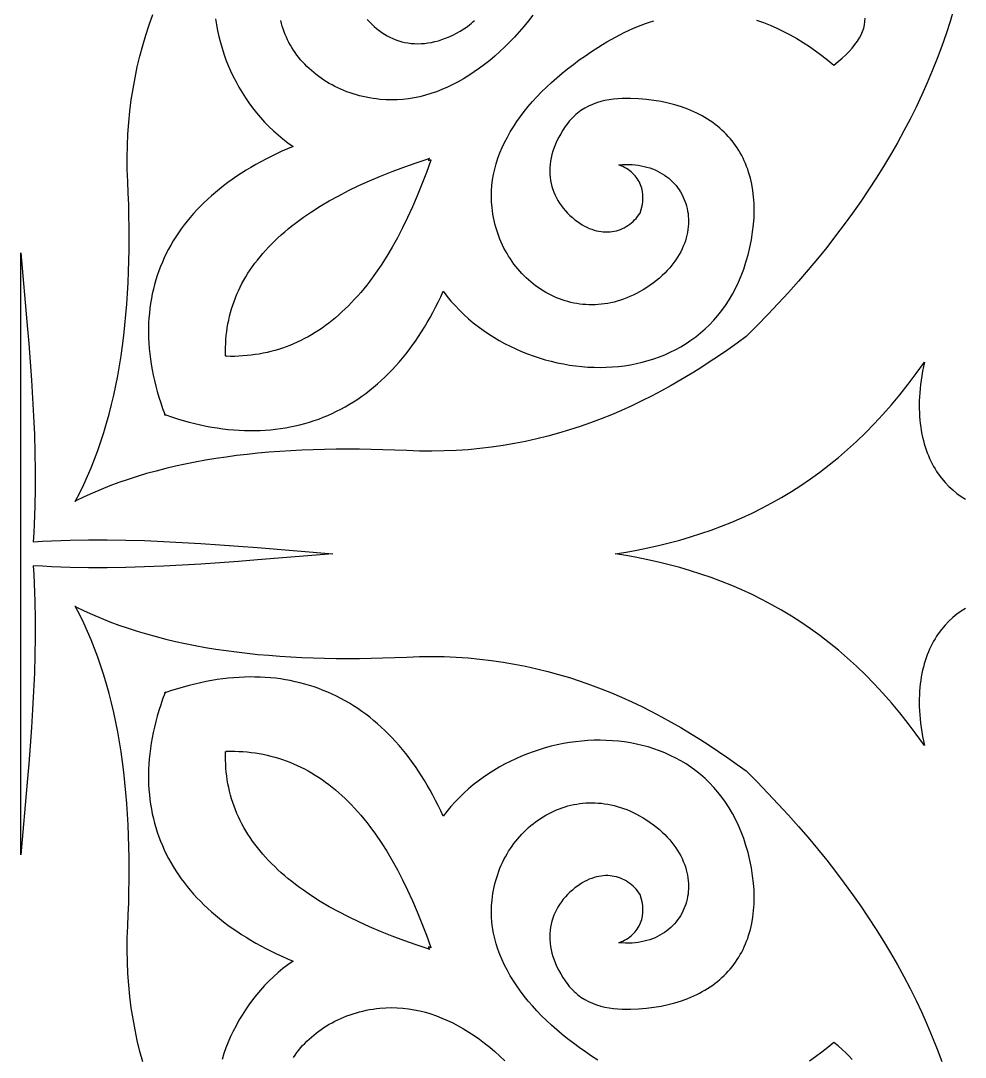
# Model space of a CAD drawing. Extents: x -375 to 375, y -1025 to 1025.
# Drawn here: x -275 to -217.6, y -319.5 to -256.6 of the extents above; entities that cross this region are included whole.
import ezdxf

# ---------------------------------------------------------------- set-up
doc = ezdxf.new("R2010")
doc.units = 0
doc.layers.add('LAYER_1', color=18, linetype='CONTINUOUS')

msp = doc.modelspace()

# ---------------------------------------------------------------- linework, layer by layer
at = {"layer": 'LAYER_1'}
for points in [[(-218.333, -255.867), (-218.559, -256.624), (-218.802, -257.378), (-219.063, -258.128), (-219.34, -258.874), (-219.635, -259.617), (-219.947, -260.356), (-220.275, -261.092), (-220.621, -261.825), (-220.983, -262.553), (-221.362, -263.279), (-221.758, -264.001), (-222.17, -264.719), (-222.598, -265.435), (-223.043, -266.146), (-223.504, -266.855), (-223.981, -267.56), (-224.474, -268.262), (-224.984, -268.96), (-225.509, -269.656), (-226.05, -270.348), (-226.607, -271.036), (-227.179, -271.722), (-227.767, -272.405), (-228.371, -273.084), (-228.99, -273.76), (-229.624, -274.433), (-230.274, -275.103), (-230.938, -275.77), (-231.492, -276.173), (-232.05, -276.568), (-232.613, -276.954), (-233.179, -277.33), (-233.751, -277.698), (-234.327, -278.055), (-234.908, -278.402), (-235.494, -278.739), (-236.085, -279.064), (-236.682, -279.379), (-237.285, -279.681), (-237.893, -279.972), (-238.508, -280.25), (-239.128, -280.515), (-239.755, -280.768), (-240.388, -281.006), (-241.028, -281.231), (-241.675, -281.442), (-242.329, -281.638), (-242.99, -281.819), (-243.658, -281.985), (-244.334, -282.135), (-245.017, -282.269), (-245.708, -282.387), (-246.408, -282.488), (-247.115, -282.572), (-247.831, -282.638), (-248.556, -282.687), (-249.289, -282.717), (-250.031, -282.729), (-250.782, -282.721), (-251.543, -282.695), (-252.274, -282.664), (-252.999, -282.64), (-253.72, -282.623), (-254.434, -282.612), (-255.143, -282.609), (-255.846, -282.613), (-256.543, -282.624), (-257.234, -282.643), (-257.919, -282.67), (-258.597, -282.704), (-259.269, -282.747), (-259.935, -282.797), (-260.593, -282.856), (-261.245, -282.924), (-261.89, -282.999), (-262.527, -283.084), (-263.158, -283.178), (-263.781, -283.28), (-264.396, -283.392), (-265.004, -283.513), (-265.605, -283.643), (-266.197, -283.784), (-266.781, -283.934), (-267.357, -284.093), (-267.925, -284.263), (-268.485, -284.444), (-269.036, -284.634), (-269.579, -284.835), (-270.112, -285.047), (-270.637, -285.27), (-271.153, -285.503), (-271.66, -285.748), (-271.704, -285.792), (-271.697, -285.778), (-271.713, -285.784), (-271.667, -285.741), (-271.413, -285.253), (-271.171, -284.755), (-270.94, -284.249), (-270.72, -283.734), (-270.511, -283.211), (-270.314, -282.68), (-270.127, -282.14), (-269.951, -281.593), (-269.785, -281.037), (-269.629, -280.474), (-269.484, -279.902), (-269.349, -279.324), (-269.223, -278.737), (-269.107, -278.144), (-269.001, -277.543), (-268.904, -276.935), (-268.816, -276.32), (-268.737, -275.699), (-268.668, -275.07), (-268.607, -274.435), (-268.554, -273.794), (-268.51, -273.146), (-268.475, -272.491), (-268.447, -271.831), (-268.427, -271.165), (-268.416, -270.493), (-268.411, -269.815), (-268.415, -269.131), (-268.426, -268.442), (-268.443, -267.748), (-268.468, -267.048), (-268.5, -266.343), (-268.528, -265.61), (-268.535, -264.886), (-268.523, -264.17), (-268.492, -263.463), (-268.442, -262.765), (-268.373, -262.074), (-268.286, -261.392), (-268.181, -260.717), (-268.059, -260.051), (-267.92, -259.392), (-267.764, -258.74), (-267.592, -258.096), (-267.404, -257.458), (-267.201, -256.828), (-266.983, -256.204)], [(-243.893, -256.25), (-244.167, -256.596), (-244.446, -256.932), (-244.73, -257.257), (-245.017, -257.573), (-245.309, -257.878), (-245.605, -258.172), (-245.905, -258.456), (-246.209, -258.727), (-246.516, -258.988), (-246.826, -259.236), (-247.14, -259.472), (-247.457, -259.696), (-247.777, -259.907), (-248.1, -260.106), (-248.425, -260.291), (-248.753, -260.463), (-249.083, -260.621), (-249.416, -260.765), (-249.751, -260.895), (-250.087, -261.011), (-250.426, -261.112), (-250.766, -261.198), (-251.108, -261.269), (-251.451, -261.324), (-251.795, -261.363), (-252.14, -261.387), (-252.486, -261.394), (-252.833, -261.385), (-253.181, -261.359), (-253.392, -261.336), (-253.602, -261.308), (-253.809, -261.274), (-254.014, -261.235), (-254.216, -261.191), (-254.416, -261.142), (-254.614, -261.087), (-254.809, -261.028), (-255.001, -260.964), (-255.19, -260.895), (-255.377, -260.821), (-255.56, -260.743), (-255.74, -260.661), (-255.917, -260.574), (-256.09, -260.482), (-256.26, -260.387), (-256.427, -260.287), (-256.59, -260.184), (-256.749, -260.077), (-256.904, -259.965), (-257.056, -259.85), (-257.203, -259.732), (-257.346, -259.61), (-257.486, -259.484), (-257.62, -259.355), (-257.751, -259.223), (-257.877, -259.088), (-257.998, -258.949), (-258.115, -258.808), (-258.227, -258.664), (-258.334, -258.517), (-258.436, -258.367), (-258.533, -258.215), (-258.624, -258.06), (-258.711, -257.903), (-258.792, -257.743), (-258.868, -257.582), (-258.938, -257.418), (-259.002, -257.252), (-259.061, -257.084), (-259.114, -256.915), (-259.161, -256.743), (-259.202, -256.57)], [(-263.162, -256.465), (-263.108, -256.824), (-263.042, -257.183), (-262.964, -257.541), (-262.874, -257.896), (-262.773, -258.25), (-262.66, -258.6), (-262.535, -258.948), (-262.399, -259.292), (-262.252, -259.633), (-262.094, -259.969), (-261.925, -260.301), (-261.745, -260.627), (-261.554, -260.948), (-261.353, -261.263), (-261.14, -261.572), (-260.918, -261.874), (-260.685, -262.169), (-260.442, -262.456), (-260.188, -262.735), (-259.925, -263.006), (-259.652, -263.269), (-259.369, -263.521), (-259.076, -263.765), (-258.774, -263.998), (-258.462, -264.221), (-258.804, -264.366), (-259.14, -264.515), (-259.47, -264.668), (-259.793, -264.825), (-260.11, -264.986), (-260.421, -265.15), (-260.726, -265.319), (-261.024, -265.492), (-261.315, -265.668), (-261.601, -265.848), (-261.879, -266.032), (-262.152, -266.22), (-262.417, -266.411), (-262.676, -266.606), (-262.928, -266.805), (-263.174, -267.008), (-263.413, -267.214), (-263.645, -267.424), (-263.87, -267.637), (-264.088, -267.854), (-264.3, -268.074), (-264.504, -268.298), (-264.702, -268.525), (-264.892, -268.755), (-265.075, -268.989), (-265.252, -269.227), (-265.421, -269.467), (-265.582, -269.711), (-265.737, -269.959), (-265.884, -270.209), (-266.024, -270.463), (-266.157, -270.72), (-266.282, -270.98), (-266.399, -271.244), (-266.509, -271.51), (-266.612, -271.78), (-266.707, -272.052), (-266.794, -272.328), (-266.874, -272.607), (-266.946, -272.888), (-267.01, -273.173), (-267.067, -273.461), (-267.116, -273.751), (-267.156, -274.045), (-267.189, -274.341), (-267.214, -274.64), (-267.231, -274.942), (-267.24, -275.246), (-267.241, -275.553), (-267.233, -275.864), (-267.218, -276.176), (-267.194, -276.492), (-267.162, -276.81), (-267.122, -277.13), (-267.073, -277.453), (-267.016, -277.779), (-266.951, -278.108), (-266.877, -278.438), (-266.795, -278.772), (-266.704, -279.107), (-266.605, -279.445), (-266.497, -279.786), (-266.38, -280.129), (-266.255, -280.474), (-266.287, -280.504), (-266.272, -280.505), (-266.263, -280.505), (-266.255, -280.5), (-266.252, -280.509), (-266.242, -280.512), (-266.248, -280.519), (-266.248, -280.523), (-266.244, -280.523), (-266.236, -280.517), (-266.233, -280.527), (-266.224, -280.53), (-266.23, -280.538), (-266.229, -280.547), (-266.229, -280.561), (-266.197, -280.53), (-265.839, -280.65), (-265.483, -280.763), (-265.13, -280.867), (-264.78, -280.963), (-264.432, -281.051), (-264.086, -281.13), (-263.743, -281.201), (-263.403, -281.264), (-263.065, -281.319), (-262.73, -281.366), (-262.397, -281.405), (-262.067, -281.435), (-261.74, -281.458), (-261.416, -281.473), (-261.094, -281.48), (-260.776, -281.479), (-260.46, -281.471), (-260.147, -281.455), (-259.837, -281.431), (-259.53, -281.399), (-259.225, -281.36), (-258.924, -281.313), (-258.626, -281.258), (-258.331, -281.196), (-258.039, -281.127), (-257.75, -281.05), (-257.464, -280.966), (-257.181, -280.874), (-256.901, -280.775), (-256.625, -280.669), (-256.352, -280.556), (-256.082, -280.435), (-255.816, -280.307), (-255.552, -280.172), (-255.293, -280.03), (-255.036, -279.881), (-254.783, -279.725), (-254.533, -279.562), (-254.287, -279.392), (-254.044, -279.216), (-253.805, -279.032), (-253.57, -278.842), (-253.338, -278.645), (-253.109, -278.441), (-252.884, -278.23), (-252.663, -278.013), (-252.446, -277.79), (-252.232, -277.559), (-252.022, -277.323), (-251.816, -277.079), (-251.614, -276.83), (-251.415, -276.573), (-251.22, -276.311), (-251.03, -276.042), (-250.843, -275.767), (-250.66, -275.486), (-250.481, -275.199), (-250.306, -274.905), (-250.135, -274.605), (-249.968, -274.299), (-249.805, -273.988), (-249.647, -273.67), (-249.492, -273.346), (-249.342, -273.016), (-249.111, -273.317), (-248.869, -273.608), (-248.617, -273.89), (-248.354, -274.163), (-248.082, -274.427), (-247.801, -274.681), (-247.512, -274.925), (-247.214, -275.159), (-246.908, -275.384), (-246.595, -275.599), (-246.275, -275.803), (-245.948, -275.997), (-245.615, -276.181), (-245.276, -276.355), (-244.933, -276.518), (-244.584, -276.671), (-244.231, -276.812), (-243.874, -276.943), (-243.513, -277.063), (-243.149, -277.172), (-242.783, -277.27), (-242.414, -277.357), (-242.043, -277.432), (-241.671, -277.496), (-241.298, -277.548), (-240.925, -277.588), (-240.551, -277.617), (-240.178, -277.633), (-239.805, -277.638), (-239.433, -277.631), (-239.064, -277.611), (-238.696, -277.579), (-238.33, -277.535), (-237.968, -277.478), (-237.608, -277.408), (-237.253, -277.326), (-236.901, -277.231), (-236.554, -277.123), (-236.213, -277.002), (-235.876, -276.867), (-235.546, -276.72), (-235.221, -276.559), (-234.904, -276.384), (-234.594, -276.196), (-234.291, -275.994), (-233.996, -275.778), (-233.71, -275.549), (-233.432, -275.305), (-233.164, -275.047), (-232.906, -274.775), (-232.657, -274.489), (-232.42, -274.188), (-232.193, -273.873), (-231.978, -273.543), (-231.774, -273.198), (-231.583, -272.838), (-231.405, -272.463), (-231.24, -272.073), (-231.088, -271.668), (-230.951, -271.248), (-230.827, -270.812), (-230.719, -270.361), (-230.626, -269.894), (-230.549, -269.411), (-230.496, -268.966), (-230.464, -268.531), (-230.452, -268.106), (-230.46, -267.691), (-230.487, -267.287), (-230.534, -266.893), (-230.6, -266.511), (-230.685, -266.139), (-230.735, -265.958), (-230.789, -265.78), (-230.848, -265.604), (-230.911, -265.432), (-230.98, -265.263), (-231.053, -265.096), (-231.13, -264.933), (-231.212, -264.773), (-231.299, -264.616), (-231.39, -264.462), (-231.485, -264.312), (-231.585, -264.164), (-231.69, -264.02), (-231.799, -263.88), (-231.912, -263.742), (-232.03, -263.608), (-232.152, -263.478), (-232.278, -263.351), (-232.408, -263.227), (-232.543, -263.107), (-232.682, -262.991), (-232.826, -262.878), (-232.973, -262.768), (-233.125, -262.663), (-233.281, -262.561), (-233.441, -262.462), (-233.605, -262.368), (-233.773, -262.277), (-233.945, -262.19), (-234.122, -262.107), (-234.486, -261.952), (-234.867, -261.813), (-235.263, -261.69), (-235.675, -261.583), (-236.102, -261.493), (-236.544, -261.42), (-237.001, -261.364), (-237.472, -261.325), (-237.959, -261.303), (-238.218, -261.299), (-238.479, -261.304), (-238.741, -261.318), (-239.003, -261.344), (-239.263, -261.381), (-239.522, -261.43), (-239.777, -261.493), (-240.028, -261.57), (-240.274, -261.662), (-240.514, -261.769), (-240.747, -261.894), (-240.973, -262.037), (-241.189, -262.198), (-241.294, -262.285), (-241.396, -262.378), (-241.496, -262.476), (-241.592, -262.579), (-241.686, -262.687), (-241.777, -262.801), (-241.932, -263.016), (-242.075, -263.232), (-242.206, -263.446), (-242.324, -263.659), (-242.43, -263.872), (-242.525, -264.083), (-242.607, -264.292), (-242.678, -264.501), (-242.737, -264.707), (-242.786, -264.912), (-242.823, -265.115), (-242.849, -265.315), (-242.864, -265.514), (-242.869, -265.71), (-242.863, -265.904), (-242.847, -266.094), (-242.821, -266.282), (-242.786, -266.468), (-242.74, -266.65), (-242.685, -266.828), (-242.62, -267.004), (-242.547, -267.175), (-242.464, -267.344), (-242.372, -267.508), (-242.272, -267.668), (-242.163, -267.824), (-242.046, -267.976), (-241.92, -268.124), (-241.787, -268.267), (-241.645, -268.405), (-241.496, -268.539), (-241.34, -268.667), (-241.194, -268.778), (-241.049, -268.879), (-240.903, -268.971), (-240.758, -269.054), (-240.613, -269.127), (-240.468, -269.193), (-240.323, -269.249), (-240.18, -269.297), (-240.037, -269.336), (-239.896, -269.368), (-239.755, -269.391), (-239.616, -269.406), (-239.479, -269.414), (-239.343, -269.413), (-239.209, -269.406), (-239.078, -269.391), (-238.948, -269.368), (-238.821, -269.339), (-238.697, -269.302), (-238.575, -269.259), (-238.456, -269.209), (-238.34, -269.153), (-238.228, -269.09), (-238.118, -269.021), (-238.013, -268.946), (-237.911, -268.865), (-237.812, -268.778), (-237.718, -268.686), (-237.629, -268.588), (-237.543, -268.484), (-237.462, -268.376), (-237.386, -268.262), (-237.312, -268.042), (-237.258, -267.821), (-237.224, -267.601), (-237.209, -267.382), (-237.214, -267.166), (-237.24, -266.954), (-237.26, -266.85), (-237.286, -266.747), (-237.317, -266.646), (-237.353, -266.547), (-237.395, -266.45), (-237.442, -266.355), (-237.494, -266.263), (-237.552, -266.173), (-237.615, -266.085), (-237.684, -266), (-237.758, -265.919), (-237.838, -265.84), (-237.923, -265.764), (-238.014, -265.692), (-238.111, -265.624), (-238.213, -265.559), (-238.321, -265.498), (-238.435, -265.442), (-238.555, -265.389), (-238.681, -265.341), (-238.472, -265.324), (-238.268, -265.315), (-238.068, -265.314), (-237.872, -265.322), (-237.681, -265.337), (-237.495, -265.36), (-237.313, -265.39), (-237.136, -265.427), (-236.963, -265.472), (-236.796, -265.523), (-236.634, -265.581), (-236.476, -265.645), (-236.324, -265.716), (-236.177, -265.792), (-236.035, -265.875), (-235.899, -265.963), (-235.768, -266.056), (-235.643, -266.155), (-235.524, -266.259), (-235.41, -266.368), (-235.302, -266.482), (-235.2, -266.6), (-235.104, -266.722), (-235.015, -266.848), (-234.931, -266.979), (-234.854, -267.113), (-234.783, -267.251), (-234.718, -267.392), (-234.66, -267.536), (-234.609, -267.683), (-234.564, -267.833), (-234.526, -267.985), (-234.495, -268.14), (-234.471, -268.297), (-234.454, -268.456), (-234.445, -268.616), (-234.442, -268.778), (-234.447, -268.942), (-234.459, -269.107), (-234.478, -269.273), (-234.505, -269.44), (-234.54, -269.607), (-234.583, -269.775), (-234.633, -269.943), (-234.691, -270.111), (-234.758, -270.278), (-234.832, -270.446), (-234.915, -270.613), (-235.005, -270.779), (-235.104, -270.944), (-235.212, -271.108), (-235.328, -271.271), (-235.453, -271.433), (-235.586, -271.592), (-235.728, -271.75), (-235.879, -271.906), (-236.039, -272.059), (-236.208, -272.21), (-236.386, -272.358), (-236.573, -272.503), (-236.77, -272.645), (-236.976, -272.784), (-237.191, -272.92), (-237.416, -273.052), (-237.609, -273.156), (-237.802, -273.252), (-237.996, -273.34), (-238.189, -273.421), (-238.383, -273.495), (-238.577, -273.561), (-238.77, -273.62), (-238.963, -273.671), (-239.156, -273.716), (-239.348, -273.753), (-239.54, -273.784), (-239.732, -273.808), (-239.922, -273.825), (-240.112, -273.835), (-240.3, -273.839), (-240.488, -273.836), (-240.675, -273.827), (-240.86, -273.812), (-241.044, -273.79), (-241.227, -273.763), (-241.408, -273.729), (-241.587, -273.689), (-241.765, -273.644), (-241.941, -273.593), (-242.115, -273.536), (-242.287, -273.474), (-242.457, -273.407), (-242.624, -273.334), (-242.79, -273.255), (-242.953, -273.172), (-243.113, -273.083), (-243.271, -272.99), (-243.426, -272.891), (-243.579, -272.788), (-243.728, -272.68), (-243.875, -272.568), (-244.018, -272.451), (-244.159, -272.33), (-244.296, -272.204), (-244.429, -272.074), (-244.56, -271.94), (-244.686, -271.801), (-244.809, -271.659), (-244.929, -271.513), (-245.044, -271.363), (-245.155, -271.21), (-245.263, -271.053), (-245.366, -270.892), (-245.465, -270.728), (-245.56, -270.561), (-245.65, -270.39), (-245.735, -270.217), (-245.816, -270.04), (-245.893, -269.86), (-245.964, -269.678), (-246.031, -269.493), (-246.092, -269.305), (-246.148, -269.114), (-246.2, -268.921), (-246.245, -268.726), (-246.286, -268.528), (-246.321, -268.328), (-246.35, -268.126), (-246.374, -267.923), (-246.401, -267.587), (-246.41, -267.253), (-246.403, -266.919), (-246.378, -266.586), (-246.337, -266.254), (-246.28, -265.924), (-246.207, -265.594), (-246.118, -265.266), (-246.013, -264.94), (-245.893, -264.615), (-245.758, -264.292), (-245.609, -263.972), (-245.445, -263.653), (-245.266, -263.337), (-245.074, -263.023), (-244.868, -262.712), (-244.649, -262.403), (-244.417, -262.098), (-244.172, -261.795), (-243.914, -261.496), (-243.645, -261.2), (-243.363, -260.907), (-243.069, -260.618), (-242.764, -260.333), (-242.448, -260.051), (-242.12, -259.774), (-241.782, -259.5), (-241.434, -259.231), (-241.075, -258.967), (-240.707, -258.707), (-240.329, -258.452), (-239.942, -258.201), (-239.672, -258.033), (-239.404, -257.873), (-239.138, -257.72), (-238.873, -257.575), (-238.609, -257.436), (-238.347, -257.305), (-238.087, -257.181), (-237.828, -257.064), (-237.571, -256.954), (-237.315, -256.851), (-237.06, -256.755), (-236.807, -256.665), (-236.556, -256.582)], [(-253.953, -256.504), (-253.819, -256.655), (-253.681, -256.799), (-253.537, -256.935), (-253.389, -257.064), (-253.236, -257.185), (-253.078, -257.298), (-252.916, -257.403), (-252.75, -257.5), (-252.58, -257.588), (-252.405, -257.668), (-252.227, -257.739), (-252.045, -257.802), (-251.86, -257.855), (-251.671, -257.899), (-251.479, -257.933), (-251.284, -257.958), (-251.086, -257.974), (-250.885, -257.979), (-250.682, -257.974), (-250.476, -257.96), (-250.268, -257.934), (-250.058, -257.899), (-249.846, -257.852), (-249.631, -257.795), (-249.415, -257.727), (-249.198, -257.647), (-248.979, -257.556), (-248.759, -257.454), (-248.538, -257.34), (-248.315, -257.214), (-248.092, -257.076), (-247.869, -256.926), (-247.751, -256.839), (-247.639, -256.748), (-247.532, -256.655), (-247.43, -256.559)], [(-230.317, -256.553), (-229.896, -256.698), (-229.48, -256.859), (-229.07, -257.038), (-228.665, -257.232), (-228.266, -257.441), (-227.872, -257.665), (-227.484, -257.902), (-227.101, -258.153), (-226.723, -258.417), (-226.35, -258.692), (-225.983, -258.979), (-225.621, -259.277), (-225.355, -259.067), (-225.109, -258.859), (-224.885, -258.651), (-224.681, -258.445), (-224.496, -258.24), (-224.332, -258.035), (-224.188, -257.832), (-224.063, -257.63), (-223.957, -257.429), (-223.871, -257.228), (-223.803, -257.029), (-223.754, -256.83), (-223.724, -256.633), (-223.711, -256.436)], [(-217.626, -292.283), (-217.891, -292.451), (-218.148, -292.636), (-218.396, -292.84), (-218.633, -293.06), (-218.86, -293.299), (-219.075, -293.555), (-219.277, -293.829), (-219.373, -293.972), (-219.466, -294.12), (-219.555, -294.272), (-219.64, -294.429), (-219.722, -294.59), (-219.8, -294.756), (-219.874, -294.926), (-219.943, -295.1), (-220.009, -295.279), (-220.07, -295.462), (-220.127, -295.65), (-220.179, -295.842), (-220.227, -296.039), (-220.27, -296.24), (-220.308, -296.445), (-220.341, -296.655), (-220.369, -296.869), (-220.392, -297.088), (-220.41, -297.311), (-220.422, -297.538), (-220.429, -297.77), (-220.431, -298.006), (-220.427, -298.247), (-220.417, -298.492), (-220.401, -298.741), (-220.379, -298.995), (-220.351, -299.254), (-220.317, -299.516), (-220.276, -299.784), (-220.23, -300.055), (-220.176, -300.331), (-220.116, -300.612), (-220.606, -299.924), (-221.104, -299.262), (-221.609, -298.624), (-222.121, -298.011), (-222.64, -297.421), (-223.166, -296.855), (-223.699, -296.312), (-224.238, -295.792), (-224.785, -295.294), (-225.337, -294.818), (-225.897, -294.363), (-226.462, -293.928), (-227.033, -293.515), (-227.611, -293.121), (-228.194, -292.747), (-228.784, -292.392), (-229.379, -292.056), (-229.979, -291.738), (-230.585, -291.438), (-231.196, -291.155), (-231.812, -290.889), (-232.434, -290.64), (-233.06, -290.407), (-233.691, -290.19), (-234.327, -289.988), (-234.968, -289.8), (-235.613, -289.627), (-236.262, -289.469), (-236.916, -289.323), (-237.573, -289.191), (-238.235, -289.071), (-238.901, -288.963), (-238.235, -288.855), (-237.573, -288.735), (-236.916, -288.603), (-236.262, -288.458), (-235.613, -288.299), (-234.968, -288.126), (-234.327, -287.939), (-233.691, -287.737), (-233.06, -287.519), (-232.434, -287.286), (-231.812, -287.037), (-231.196, -286.771), (-230.585, -286.489), (-229.979, -286.189), (-229.379, -285.871), (-228.784, -285.534), (-228.194, -285.179), (-227.611, -284.805), (-227.033, -284.412), (-226.462, -283.998), (-225.897, -283.564), (-225.337, -283.109), (-224.785, -282.632), (-224.238, -282.134), (-223.699, -281.614), (-223.166, -281.071), (-222.64, -280.505), (-222.121, -279.916), (-221.609, -279.302), (-221.104, -278.665), (-220.606, -278.002), (-220.116, -277.315), (-220.176, -277.595), (-220.23, -277.871), (-220.276, -278.143), (-220.317, -278.41), (-220.351, -278.673), (-220.379, -278.931), (-220.401, -279.185), (-220.417, -279.434), (-220.427, -279.679), (-220.431, -279.92), (-220.429, -280.156), (-220.422, -280.388), (-220.41, -280.616), (-220.392, -280.839), (-220.369, -281.057), (-220.341, -281.271), (-220.308, -281.481), (-220.27, -281.687), (-220.227, -281.888), (-220.179, -282.084), (-220.127, -282.276), (-220.07, -282.464), (-220.009, -282.647), (-219.943, -282.826), (-219.874, -283), (-219.8, -283.17), (-219.722, -283.336), (-219.64, -283.497), (-219.555, -283.654), (-219.466, -283.806), (-219.373, -283.954), (-219.277, -284.098), (-219.075, -284.371), (-218.86, -284.628), (-218.633, -284.866), (-218.396, -285.087), (-218.148, -285.29), (-217.891, -285.475), (-217.626, -285.643)], [(-267.592, -319.831), (-267.764, -319.186), (-267.92, -318.535), (-268.059, -317.875), (-268.181, -317.209), (-268.286, -316.534), (-268.373, -315.852), (-268.442, -315.162), (-268.492, -314.463), (-268.523, -313.756), (-268.535, -313.04), (-268.528, -312.316), (-268.5, -311.583), (-268.468, -310.878), (-268.443, -310.178), (-268.426, -309.484), (-268.415, -308.795), (-268.411, -308.111), (-268.416, -307.433), (-268.427, -306.761), (-268.447, -306.095), (-268.475, -305.435), (-268.51, -304.781), (-268.554, -304.133), (-268.607, -303.491), (-268.668, -302.856), (-268.737, -302.228), (-268.816, -301.606), (-268.904, -300.991), (-269.001, -300.383), (-269.107, -299.782), (-269.223, -299.189), (-269.349, -298.603), (-269.484, -298.024), (-269.629, -297.453), (-269.785, -296.889), (-269.951, -296.334), (-270.127, -295.786), (-270.314, -295.246), (-270.511, -294.715), (-270.72, -294.192), (-270.94, -293.677), (-271.171, -293.171), (-271.413, -292.674), (-271.667, -292.185), (-271.713, -292.142), (-271.697, -292.148), (-271.704, -292.134), (-271.66, -292.178), (-271.153, -292.423), (-270.637, -292.656), (-270.112, -292.879), (-269.579, -293.091), (-269.036, -293.292), (-268.485, -293.483), (-267.925, -293.663), (-267.357, -293.833), (-266.781, -293.993), (-266.197, -294.143), (-265.605, -294.283), (-265.004, -294.413), (-264.396, -294.534), (-263.781, -294.646), (-263.158, -294.749), (-262.527, -294.842), (-261.89, -294.927), (-261.245, -295.003), (-260.593, -295.07), (-259.935, -295.129), (-259.269, -295.179), (-258.597, -295.222), (-257.919, -295.256), (-257.234, -295.283), (-256.543, -295.302), (-255.846, -295.313), (-255.143, -295.317), (-254.434, -295.314), (-253.72, -295.304), (-252.999, -295.286), (-252.274, -295.262), (-251.543, -295.232), (-250.782, -295.205), (-250.031, -295.198), (-249.289, -295.209), (-248.556, -295.24), (-247.831, -295.288), (-247.115, -295.354), (-246.408, -295.438), (-245.708, -295.539), (-245.017, -295.657), (-244.334, -295.791), (-243.658, -295.941), (-242.99, -296.107), (-242.329, -296.288), (-241.675, -296.484), (-241.028, -296.695), (-240.388, -296.92), (-239.755, -297.159), (-239.128, -297.411), (-238.508, -297.676), (-237.893, -297.954), (-237.285, -298.245), (-236.682, -298.548), (-236.085, -298.862), (-235.494, -299.188), (-234.908, -299.524), (-234.327, -299.871), (-233.751, -300.229), (-233.179, -300.596), (-232.613, -300.973), (-232.05, -301.358), (-231.492, -301.753), (-230.938, -302.156), (-230.274, -302.823), (-229.624, -303.493), (-228.99, -304.166), (-228.371, -304.842), (-227.767, -305.522), (-227.179, -306.204), (-226.607, -306.89), (-226.05, -307.579), (-225.509, -308.271), (-224.984, -308.966), (-224.474, -309.665), (-223.981, -310.366), (-223.504, -311.071), (-223.043, -311.78), (-222.598, -312.492), (-222.17, -313.207), (-221.758, -313.925), (-221.362, -314.647), (-220.983, -315.373), (-220.621, -316.102), (-220.275, -316.834), (-219.947, -317.57), (-219.635, -318.309), (-219.34, -319.052), (-219.063, -319.799)], [(-239.942, -319.725), (-240.329, -319.475), (-240.707, -319.219), (-241.075, -318.959), (-241.434, -318.695), (-241.782, -318.426), (-242.12, -318.153), (-242.448, -317.875), (-242.764, -317.594), (-243.069, -317.308), (-243.363, -317.019), (-243.645, -316.726), (-243.914, -316.43), (-244.172, -316.131), (-244.417, -315.828), (-244.649, -315.523), (-244.868, -315.214), (-245.074, -314.903), (-245.266, -314.589), (-245.445, -314.273), (-245.609, -313.955), (-245.758, -313.634), (-245.893, -313.311), (-246.013, -312.986), (-246.118, -312.66), (-246.207, -312.332), (-246.28, -312.003), (-246.337, -311.672), (-246.378, -311.34), (-246.403, -311.007), (-246.41, -310.673), (-246.401, -310.339), (-246.374, -310.004), (-246.35, -309.8), (-246.321, -309.598), (-246.286, -309.398), (-246.245, -309.2), (-246.2, -309.005), (-246.148, -308.812), (-246.092, -308.621), (-246.031, -308.434), (-245.964, -308.248), (-245.893, -308.066), (-245.816, -307.886), (-245.735, -307.709), (-245.65, -307.536), (-245.56, -307.365), (-245.465, -307.198), (-245.366, -307.034), (-245.263, -306.873), (-245.155, -306.716), (-245.044, -306.563), (-244.929, -306.413), (-244.809, -306.267), (-244.686, -306.125), (-244.56, -305.987), (-244.429, -305.852), (-244.296, -305.722), (-244.159, -305.597), (-244.018, -305.475), (-243.875, -305.358), (-243.728, -305.246), (-243.579, -305.138), (-243.426, -305.035), (-243.271, -304.936), (-243.113, -304.843), (-242.953, -304.754), (-242.79, -304.671), (-242.624, -304.593), (-242.457, -304.52), (-242.287, -304.452), (-242.115, -304.39), (-241.941, -304.333), (-241.765, -304.282), (-241.587, -304.237), (-241.408, -304.197), (-241.227, -304.164), (-241.044, -304.136), (-240.86, -304.115), (-240.675, -304.099), (-240.488, -304.09), (-240.3, -304.088), (-240.112, -304.091), (-239.922, -304.102), (-239.732, -304.119), (-239.54, -304.142), (-239.348, -304.173), (-239.156, -304.21), (-238.963, -304.255), (-238.77, -304.307), (-238.577, -304.365), (-238.383, -304.431), (-238.189, -304.505), (-237.996, -304.586), (-237.802, -304.674), (-237.609, -304.771), (-237.416, -304.875), (-237.191, -305.006), (-236.976, -305.142), (-236.77, -305.281), (-236.573, -305.423), (-236.386, -305.568), (-236.208, -305.717), (-236.039, -305.867), (-235.879, -306.021), (-235.728, -306.176), (-235.586, -306.334), (-235.453, -306.494), (-235.328, -306.655), (-235.212, -306.818), (-235.104, -306.982), (-235.005, -307.147), (-234.915, -307.313), (-234.832, -307.48), (-234.758, -307.648), (-234.691, -307.816), (-234.633, -307.984), (-234.583, -308.152), (-234.54, -308.319), (-234.505, -308.487), (-234.478, -308.653), (-234.459, -308.819), (-234.447, -308.984), (-234.442, -309.148), (-234.445, -309.31), (-234.454, -309.471), (-234.471, -309.63), (-234.495, -309.787), (-234.526, -309.941), (-234.564, -310.094), (-234.609, -310.244), (-234.66, -310.391), (-234.718, -310.535), (-234.783, -310.676), (-234.854, -310.813), (-234.931, -310.947), (-235.015, -311.078), (-235.104, -311.204), (-235.2, -311.327), (-235.302, -311.445), (-235.41, -311.558), (-235.524, -311.667), (-235.643, -311.771), (-235.768, -311.87), (-235.899, -311.963), (-236.035, -312.052), (-236.177, -312.134), (-236.324, -312.211), (-236.476, -312.281), (-236.634, -312.346), (-236.796, -312.403), (-236.963, -312.455), (-237.136, -312.499), (-237.313, -312.536), (-237.495, -312.567), (-237.681, -312.589), (-237.872, -312.605), (-238.068, -312.612), (-238.268, -312.611), (-238.472, -312.602), (-238.681, -312.585), (-238.555, -312.537), (-238.435, -312.485), (-238.321, -312.428), (-238.213, -312.367), (-238.111, -312.302), (-238.014, -312.234), (-237.923, -312.162), (-237.838, -312.086), (-237.758, -312.008), (-237.684, -311.926), (-237.615, -311.841), (-237.552, -311.754), (-237.494, -311.664), (-237.442, -311.571), (-237.395, -311.476), (-237.353, -311.379), (-237.317, -311.28), (-237.286, -311.179), (-237.26, -311.076), (-237.24, -310.972), (-237.214, -310.76), (-237.209, -310.544), (-237.224, -310.325), (-237.258, -310.105), (-237.312, -309.884), (-237.386, -309.664), (-237.462, -309.551), (-237.543, -309.442), (-237.629, -309.339), (-237.718, -309.241), (-237.812, -309.148), (-237.911, -309.061), (-238.013, -308.98), (-238.118, -308.905), (-238.228, -308.836), (-238.34, -308.773), (-238.456, -308.717), (-238.575, -308.667), (-238.697, -308.624), (-238.821, -308.587), (-238.948, -308.558), (-239.078, -308.536), (-239.209, -308.521), (-239.343, -308.513), (-239.479, -308.513), (-239.616, -308.52), (-239.755, -308.535), (-239.896, -308.559), (-240.037, -308.59), (-240.18, -308.629), (-240.323, -308.677), (-240.468, -308.734), (-240.613, -308.799), (-240.758, -308.873), (-240.903, -308.956), (-241.049, -309.047), (-241.194, -309.149), (-241.34, -309.259), (-241.496, -309.388), (-241.645, -309.521), (-241.787, -309.659), (-241.92, -309.802), (-242.046, -309.95), (-242.163, -310.102), (-242.272, -310.258), (-242.372, -310.418), (-242.464, -310.583), (-242.547, -310.751), (-242.62, -310.923), (-242.685, -311.098), (-242.74, -311.277), (-242.786, -311.459), (-242.821, -311.644), (-242.847, -311.832), (-242.863, -312.023), (-242.869, -312.216), (-242.864, -312.412), (-242.849, -312.611), (-242.823, -312.811), (-242.786, -313.014), (-242.737, -313.219), (-242.678, -313.426), (-242.607, -313.634), (-242.525, -313.844), (-242.43, -314.055), (-242.324, -314.267), (-242.206, -314.48), (-242.075, -314.695), (-241.932, -314.91), (-241.777, -315.126), (-241.686, -315.239), (-241.592, -315.348), (-241.496, -315.451), (-241.396, -315.548), (-241.294, -315.641), (-241.189, -315.729), (-240.973, -315.89), (-240.747, -316.032), (-240.514, -316.157), (-240.274, -316.265), (-240.028, -316.357), (-239.777, -316.434), (-239.522, -316.496), (-239.263, -316.546), (-239.003, -316.583), (-238.741, -316.608), (-238.479, -316.623), (-238.218, -316.627), (-237.959, -316.623), (-237.472, -316.602), (-237.001, -316.563), (-236.544, -316.506), (-236.102, -316.433), (-235.675, -316.343), (-235.263, -316.236), (-234.867, -316.113), (-234.486, -315.974), (-234.122, -315.82), (-233.945, -315.736), (-233.773, -315.649), (-233.605, -315.559), (-233.441, -315.464), (-233.281, -315.366), (-233.125, -315.264), (-232.973, -315.158), (-232.826, -315.049), (-232.682, -314.936), (-232.543, -314.819), (-232.408, -314.699), (-232.278, -314.575), (-232.152, -314.448), (-232.03, -314.318), (-231.912, -314.184), (-231.799, -314.047), (-231.69, -313.906), (-231.585, -313.762), (-231.485, -313.615), (-231.39, -313.464), (-231.299, -313.31), (-231.212, -313.153), (-231.13, -312.993), (-231.053, -312.83), (-230.98, -312.664), (-230.911, -312.494), (-230.848, -312.322), (-230.789, -312.147), (-230.735, -311.968), (-230.685, -311.787), (-230.6, -311.416), (-230.534, -311.033), (-230.487, -310.64), (-230.46, -310.235), (-230.452, -309.82), (-230.464, -309.395), (-230.496, -308.96), (-230.549, -308.515), (-230.626, -308.032), (-230.719, -307.565), (-230.827, -307.114), (-230.951, -306.678), (-231.088, -306.258), (-231.24, -305.853), (-231.405, -305.463), (-231.583, -305.088), (-231.774, -304.729), (-231.978, -304.384), (-232.193, -304.054), (-232.42, -303.738), (-232.657, -303.437), (-232.906, -303.151), (-233.164, -302.879), (-233.432, -302.621), (-233.71, -302.378), (-233.996, -302.148), (-234.291, -301.932), (-234.594, -301.73), (-234.904, -301.542), (-235.221, -301.368), (-235.546, -301.207), (-235.876, -301.059), (-236.213, -300.925), (-236.554, -300.803), (-236.901, -300.695), (-237.253, -300.6), (-237.608, -300.518), (-237.968, -300.448), (-238.33, -300.391), (-238.696, -300.347), (-239.064, -300.315), (-239.433, -300.296), (-239.805, -300.288), (-240.178, -300.293), (-240.551, -300.31), (-240.925, -300.338), (-241.298, -300.379), (-241.671, -300.431), (-242.043, -300.494), (-242.414, -300.57), (-242.783, -300.656), (-243.149, -300.754), (-243.513, -300.863), (-243.874, -300.983), (-244.231, -301.114), (-244.584, -301.256), (-244.933, -301.408), (-245.276, -301.571), (-245.615, -301.745), (-245.948, -301.929), (-246.275, -302.123), (-246.595, -302.328), (-246.908, -302.542), (-247.214, -302.767), (-247.512, -303.001), (-247.801, -303.246), (-248.082, -303.499), (-248.354, -303.763), (-248.617, -304.036), (-248.869, -304.318), (-249.111, -304.609), (-249.342, -304.91), (-249.492, -304.58), (-249.647, -304.257), (-249.805, -303.939), (-249.968, -303.627), (-250.135, -303.321), (-250.306, -303.021), (-250.481, -302.728), (-250.66, -302.44), (-250.843, -302.159), (-251.03, -301.884), (-251.22, -301.615), (-251.415, -301.353), (-251.614, -301.097), (-251.816, -300.847), (-252.022, -300.604), (-252.232, -300.367), (-252.446, -300.137), (-252.663, -299.913), (-252.884, -299.696), (-253.109, -299.485), (-253.338, -299.282), (-253.57, -299.084), (-253.805, -298.894), (-254.044, -298.711), (-254.287, -298.534), (-254.533, -298.364), (-254.783, -298.201), (-255.036, -298.045), (-255.293, -297.896), (-255.552, -297.754), (-255.816, -297.619), (-256.082, -297.491), (-256.352, -297.371), (-256.625, -297.257), (-256.901, -297.151), (-257.181, -297.052), (-257.464, -296.961), (-257.75, -296.876), (-258.039, -296.799), (-258.331, -296.73), (-258.626, -296.668), (-258.924, -296.614), (-259.225, -296.567), (-259.53, -296.527), (-259.837, -296.496), (-260.147, -296.472), (-260.46, -296.455), (-260.776, -296.447), (-261.094, -296.446), (-261.416, -296.453), (-261.74, -296.468), (-262.067, -296.491), (-262.397, -296.522), (-262.73, -296.561), (-263.065, -296.607), (-263.403, -296.662), (-263.743, -296.725), (-264.086, -296.796), (-264.432, -296.876), (-264.78, -296.963), (-265.13, -297.059), (-265.483, -297.163), (-265.839, -297.276), (-266.197, -297.397), (-266.229, -297.365), (-266.229, -297.38), (-266.23, -297.389), (-266.224, -297.396), (-266.233, -297.4), (-266.236, -297.409), (-266.244, -297.403), (-266.248, -297.403), (-266.248, -297.407), (-266.242, -297.414), (-266.252, -297.418), (-266.255, -297.426), (-266.263, -297.421), (-266.272, -297.422), (-266.287, -297.422), (-266.255, -297.453), (-266.38, -297.798), (-266.497, -298.141), (-266.605, -298.481), (-266.704, -298.819), (-266.795, -299.155), (-266.877, -299.488), (-266.951, -299.819), (-267.016, -300.147), (-267.073, -300.473), (-267.122, -300.796), (-267.162, -301.117), (-267.194, -301.435), (-267.218, -301.75), (-267.233, -302.063), (-267.241, -302.373), (-267.24, -302.68), (-267.231, -302.985), (-267.214, -303.287), (-267.189, -303.586), (-267.156, -303.882), (-267.116, -304.175), (-267.067, -304.466), (-267.01, -304.753), (-266.946, -305.038), (-266.874, -305.319), (-266.794, -305.598), (-266.707, -305.874), (-266.612, -306.146), (-266.509, -306.416), (-266.399, -306.683), (-266.282, -306.946), (-266.157, -307.206), (-266.024, -307.463), (-265.884, -307.717), (-265.737, -307.967), (-265.582, -308.215), (-265.421, -308.459), (-265.252, -308.7), (-265.075, -308.937), (-264.892, -309.171), (-264.702, -309.402), (-264.504, -309.629), (-264.3, -309.853), (-264.088, -310.073), (-263.87, -310.29), (-263.645, -310.503), (-263.413, -310.712), (-263.174, -310.918), (-262.928, -311.121), (-262.676, -311.32), (-262.417, -311.515), (-262.152, -311.706), (-261.879, -311.894), (-261.601, -312.078), (-261.315, -312.258), (-261.024, -312.435), (-260.726, -312.607), (-260.421, -312.776), (-260.11, -312.941), (-259.793, -313.102), (-259.47, -313.259), (-259.14, -313.412), (-258.804, -313.561), (-258.462, -313.706), (-258.774, -313.928), (-259.076, -314.162), (-259.369, -314.405), (-259.652, -314.658), (-259.925, -314.92), (-260.188, -315.191), (-260.442, -315.47), (-260.685, -315.757), (-260.918, -316.052), (-261.14, -316.354), (-261.353, -316.663), (-261.554, -316.978), (-261.745, -317.299), (-261.925, -317.626), (-262.094, -317.957), (-262.252, -318.293), (-262.399, -318.634), (-262.535, -318.978), (-262.66, -319.326), (-262.773, -319.677)], [(-258.436, -319.559), (-258.334, -319.41), (-258.227, -319.263), (-258.115, -319.118), (-257.998, -318.977), (-257.877, -318.839), (-257.751, -318.703), (-257.62, -318.571), (-257.486, -318.442), (-257.346, -318.317), (-257.203, -318.195), (-257.056, -318.076), (-256.904, -317.961), (-256.749, -317.85), (-256.59, -317.742), (-256.427, -317.639), (-256.26, -317.539), (-256.09, -317.444), (-255.917, -317.353), (-255.74, -317.266), (-255.56, -317.183), (-255.377, -317.105), (-255.19, -317.031), (-255.001, -316.962), (-254.809, -316.898), (-254.614, -316.839), (-254.416, -316.785), (-254.216, -316.735), (-254.014, -316.691), (-253.809, -316.652), (-253.602, -316.618), (-253.392, -316.59), (-253.181, -316.568), (-252.833, -316.541), (-252.486, -316.532), (-252.14, -316.539), (-251.795, -316.563), (-251.451, -316.602), (-251.108, -316.658), (-250.766, -316.728), (-250.426, -316.814), (-250.087, -316.915), (-249.751, -317.031), (-249.416, -317.161), (-249.083, -317.305), (-248.753, -317.463), (-248.425, -317.635), (-248.1, -317.82), (-247.777, -318.019), (-247.457, -318.23), (-247.14, -318.454), (-246.826, -318.69), (-246.516, -318.939), (-246.209, -319.199), (-245.905, -319.471), (-245.605, -319.754)], [(-224.496, -319.687), (-224.681, -319.481), (-224.885, -319.275), (-225.109, -319.068), (-225.355, -318.859), (-225.621, -318.65), (-225.983, -318.947), (-226.35, -319.234), (-226.723, -319.509), (-227.101, -319.773)]]:
    msp.add_lwpolyline(points, dxfattribs=at)
for points in [[(-250.188, -264.946), (-250.178, -264.942), (-250.178, -264.946), (-250.193, -264.96), (-250.234, -265.082), (-250.108, -265.041), (-250.093, -265.027), (-250.09, -265.027), (-250.094, -265.037), (-250.084, -265.032), (-250.085, -265.036), (-250.099, -265.049), (-250.364, -265.795), (-250.637, -266.516), (-250.918, -267.213), (-251.207, -267.886), (-251.504, -268.535), (-251.809, -269.16), (-252.122, -269.761), (-252.442, -270.339), (-252.771, -270.892), (-253.108, -271.421), (-253.452, -271.926), (-253.804, -272.407), (-253.984, -272.638), (-254.165, -272.864), (-254.348, -273.083), (-254.533, -273.297), (-254.72, -273.504), (-254.909, -273.706), (-255.1, -273.901), (-255.293, -274.09), (-255.488, -274.274), (-255.685, -274.451), (-255.884, -274.622), (-256.085, -274.788), (-256.288, -274.947), (-256.493, -275.1), (-256.7, -275.247), (-256.909, -275.389), (-257.12, -275.524), (-257.332, -275.653), (-257.547, -275.776), (-257.764, -275.893), (-257.983, -276.004), (-258.203, -276.109), (-258.426, -276.208), (-258.651, -276.301), (-258.877, -276.388), (-259.106, -276.469), (-259.337, -276.544), (-259.569, -276.613), (-259.804, -276.676), (-260.04, -276.732), (-260.279, -276.783), (-260.519, -276.828), (-260.761, -276.866), (-261.006, -276.899), (-261.252, -276.925), (-261.501, -276.946), (-261.751, -276.96), (-262.003, -276.969), (-262.257, -276.971), (-262.514, -276.967), (-262.525, -276.98), (-262.525, -276.967), (-262.538, -276.967), (-262.525, -276.957), (-262.525, -276.933), (-262.55, -276.933), (-262.56, -276.946), (-262.56, -276.933), (-262.573, -276.933), (-262.561, -276.922), (-262.565, -276.675), (-262.562, -276.43), (-262.553, -276.187), (-262.538, -275.945), (-262.517, -275.706), (-262.49, -275.468), (-262.456, -275.233), (-262.416, -274.999), (-262.37, -274.767), (-262.317, -274.537), (-262.258, -274.309), (-262.193, -274.083), (-262.122, -273.859), (-262.044, -273.636), (-261.96, -273.416), (-261.87, -273.197), (-261.773, -272.981), (-261.671, -272.766), (-261.562, -272.553), (-261.447, -272.342), (-261.325, -272.133), (-261.198, -271.926), (-261.064, -271.721), (-260.923, -271.518), (-260.777, -271.316), (-260.624, -271.117), (-260.465, -270.919), (-260.3, -270.723), (-260.129, -270.53), (-259.951, -270.338), (-259.767, -270.148), (-259.577, -269.96), (-259.381, -269.774), (-259.178, -269.59), (-258.969, -269.407), (-258.754, -269.227), (-258.533, -269.048), (-258.305, -268.872), (-258.071, -268.697), (-257.831, -268.524), (-257.332, -268.185), (-256.808, -267.852), (-256.26, -267.528), (-255.686, -267.211), (-255.088, -266.902), (-254.464, -266.6), (-253.816, -266.306), (-253.143, -266.02), (-252.445, -265.742), (-251.722, -265.471), (-250.974, -265.208), (-250.201, -264.952), (-250.187, -264.937), (-250.183, -264.937)], [(-274.611, -275.094), (-274.518, -276.198), (-274.431, -277.302), (-274.352, -278.406), (-274.281, -279.508), (-274.221, -280.609), (-274.173, -281.708), (-274.14, -282.805), (-274.122, -283.899), (-274.122, -284.989), (-274.142, -286.076), (-274.16, -286.618), (-274.183, -287.159), (-274.212, -287.698), (-274.247, -288.237), (-273.688, -288.203), (-273.129, -288.175), (-272.568, -288.153), (-272.007, -288.135), (-270.88, -288.116), (-269.749, -288.116), (-268.615, -288.133), (-267.478, -288.165), (-266.338, -288.211), (-265.196, -288.269), (-264.053, -288.337), (-262.909, -288.414), (-261.764, -288.498), (-260.619, -288.587), (-256.046, -288.963), (-260.619, -289.339), (-261.764, -289.429), (-262.909, -289.512), (-264.053, -289.589), (-265.196, -289.657), (-266.338, -289.715), (-267.478, -289.761), (-268.615, -289.793), (-269.749, -289.81), (-270.88, -289.81), (-272.007, -289.791), (-272.568, -289.774), (-273.129, -289.751), (-273.688, -289.723), (-274.247, -289.69), (-274.212, -290.228), (-274.183, -290.768), (-274.16, -291.309), (-274.142, -291.85), (-274.122, -292.937), (-274.122, -294.028), (-274.14, -295.121), (-274.173, -296.218), (-274.221, -297.317), (-274.281, -298.418), (-274.352, -299.521), (-274.431, -300.624), (-274.518, -301.728), (-274.611, -302.833), (-275, -307.243), (-275, -288.963), (-275, -270.683)], [(-262.514, -300.959), (-262.257, -300.955), (-262.003, -300.958), (-261.751, -300.966), (-261.501, -300.98), (-261.252, -301.001), (-261.006, -301.027), (-260.761, -301.06), (-260.519, -301.099), (-260.279, -301.143), (-260.04, -301.194), (-259.804, -301.251), (-259.569, -301.314), (-259.337, -301.382), (-259.106, -301.457), (-258.877, -301.538), (-258.651, -301.625), (-258.426, -301.718), (-258.203, -301.817), (-257.983, -301.922), (-257.764, -302.033), (-257.547, -302.15), (-257.332, -302.273), (-257.12, -302.402), (-256.909, -302.538), (-256.7, -302.679), (-256.493, -302.826), (-256.288, -302.979), (-256.085, -303.139), (-255.884, -303.304), (-255.685, -303.475), (-255.488, -303.653), (-255.293, -303.836), (-255.1, -304.025), (-254.909, -304.221), (-254.72, -304.422), (-254.533, -304.63), (-254.348, -304.843), (-254.165, -305.062), (-253.984, -305.288), (-253.804, -305.519), (-253.452, -306), (-253.108, -306.506), (-252.771, -307.035), (-252.442, -307.588), (-252.122, -308.165), (-251.809, -308.766), (-251.504, -309.391), (-251.207, -310.04), (-250.918, -310.713), (-250.637, -311.411), (-250.364, -312.132), (-250.099, -312.877), (-250.085, -312.89), (-250.084, -312.894), (-250.094, -312.89), (-250.09, -312.899), (-250.093, -312.899), (-250.108, -312.885), (-250.234, -312.845), (-250.193, -312.966), (-250.178, -312.98), (-250.178, -312.985), (-250.188, -312.98), (-250.183, -312.989), (-250.187, -312.989), (-250.201, -312.974), (-250.974, -312.719), (-251.722, -312.455), (-252.445, -312.185), (-253.143, -311.906), (-253.816, -311.62), (-254.464, -311.326), (-255.088, -311.024), (-255.686, -310.715), (-256.26, -310.398), (-256.808, -310.074), (-257.332, -309.742), (-257.831, -309.402), (-258.071, -309.229), (-258.305, -309.055), (-258.533, -308.878), (-258.754, -308.699), (-258.969, -308.519), (-259.178, -308.337), (-259.381, -308.153), (-259.577, -307.966), (-259.767, -307.778), (-259.951, -307.588), (-260.129, -307.397), (-260.3, -307.203), (-260.465, -307.007), (-260.624, -306.81), (-260.777, -306.61), (-260.923, -306.409), (-261.064, -306.205), (-261.198, -306), (-261.325, -305.793), (-261.447, -305.584), (-261.562, -305.373), (-261.671, -305.16), (-261.773, -304.946), (-261.87, -304.729), (-261.96, -304.51), (-262.044, -304.29), (-262.122, -304.068), (-262.193, -303.843), (-262.258, -303.617), (-262.317, -303.389), (-262.37, -303.159), (-262.416, -302.927), (-262.456, -302.694), (-262.49, -302.458), (-262.517, -302.22), (-262.538, -301.981), (-262.553, -301.74), (-262.562, -301.496), (-262.565, -301.251), (-262.561, -301.004), (-262.573, -300.994), (-262.56, -300.993), (-262.56, -300.981), (-262.55, -300.993), (-262.525, -300.993), (-262.525, -300.97), (-262.538, -300.959), (-262.525, -300.959), (-262.525, -300.947)]]:
    msp.add_lwpolyline(points, close=True, dxfattribs=at)

doc.saveas('drawing.dxf')
